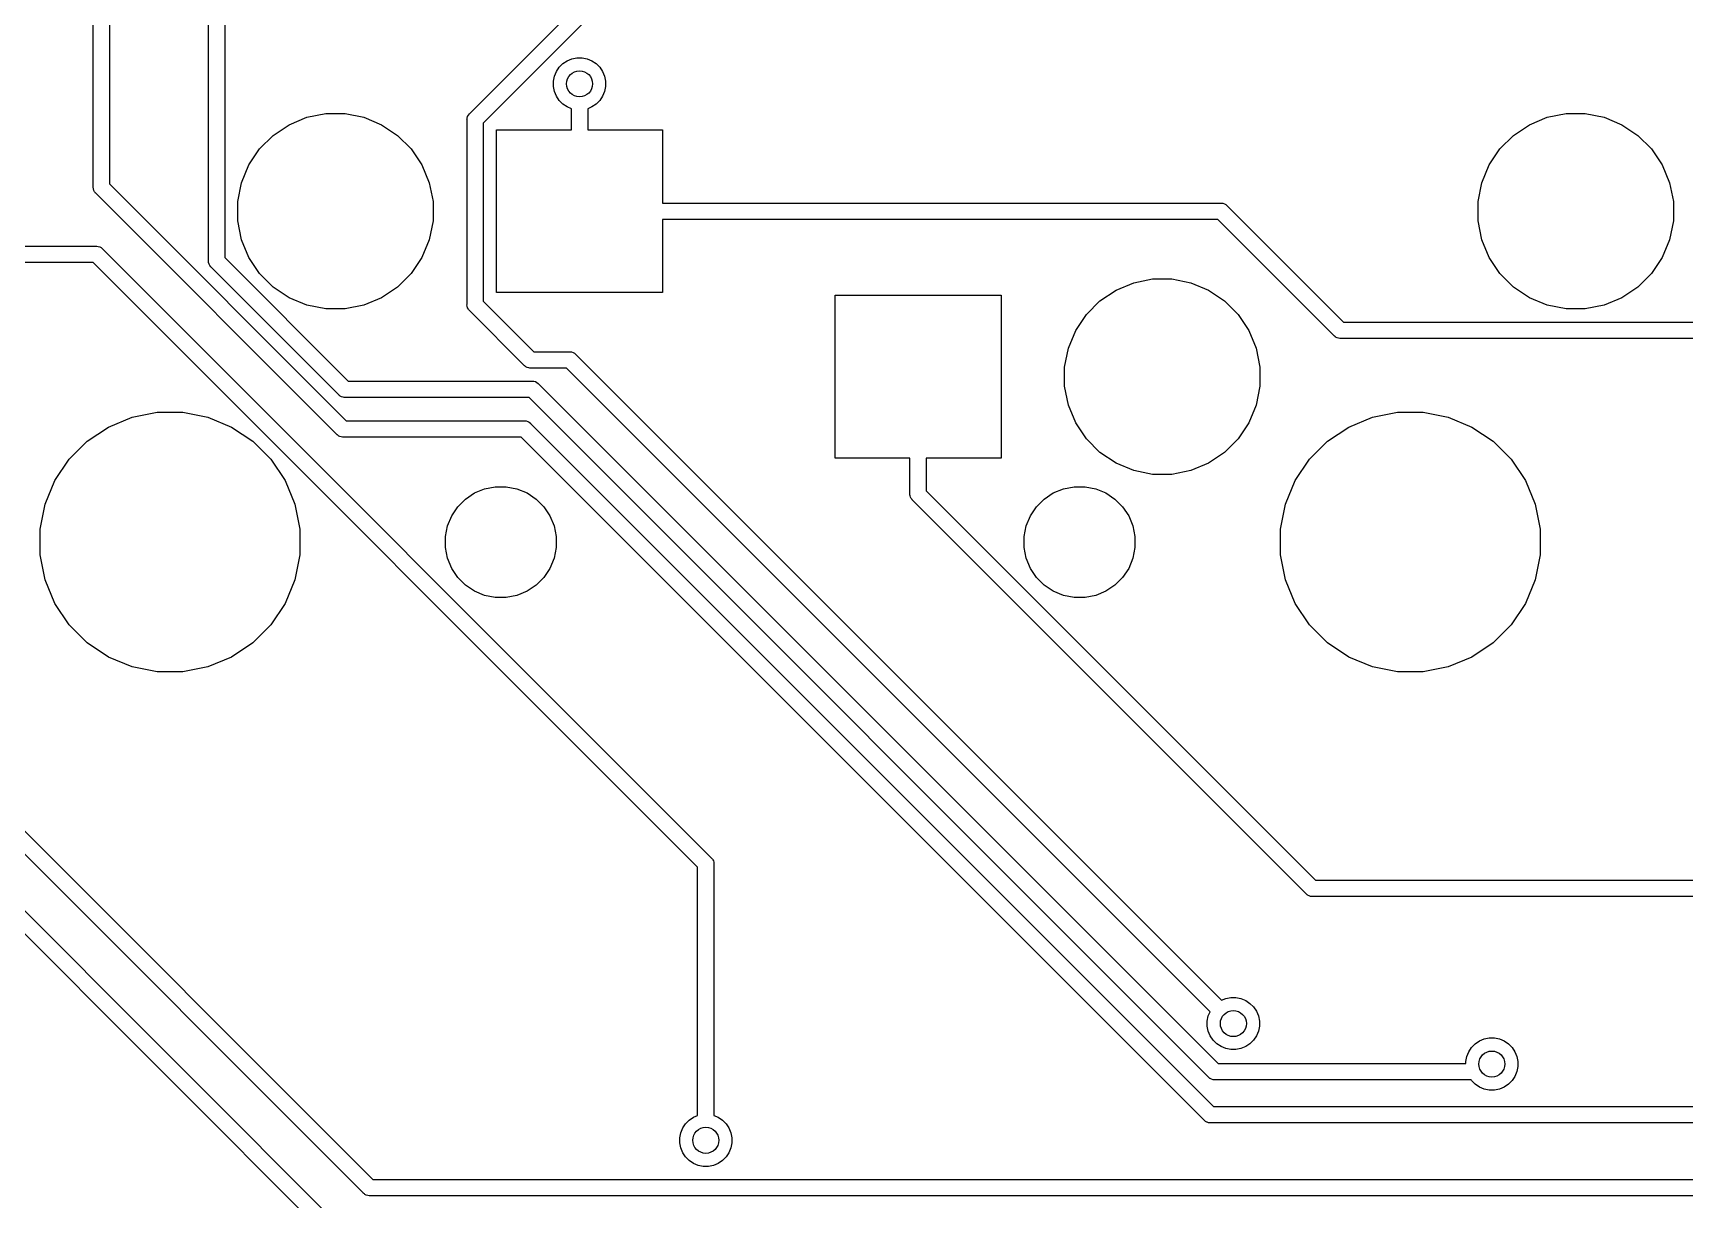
# Model space of a CAD drawing. Extents: x 1.2 to 14.9, y -4.9 to -0.3.
# Drawn here: x 4.322 to 5.321, y -3.383 to -2.677 of the extents above; entities that cross this region are included whole.
import ezdxf

# ---------------------------------------------------------------- set-up
doc = ezdxf.new("R2010")
doc.units = 0
doc.header["$MEASUREMENT"] = 0
doc.layers.add('BLACK', color=7, linetype='CONTINUOUS')

msp = doc.modelspace()

# ---------------------------------------------------------------- linework, layer by layer
at = {"layer": 'BLACK', "linetype": 'CONTINUOUS'}
for p, q in [((4.58621, -2.72599), (5.20196, -2.11024)), ((5.20892, -2.1172), (4.59444, -2.73168)), ((4.35858, -2.77027), (4.35858, -2.20588)), ((4.36842, -2.20768), (4.36842, -2.76847)), ((4.42821, -2.81483), (4.42821, -2.41649)), ((4.43806, -2.41829), (4.43806, -2.81303)), ((4.64041, -2.69795), (4.6426, -2.69575)), ((4.6426, -2.69575), (4.64518, -2.69403)), ((4.64518, -2.69403), (4.64804, -2.69284)), ((4.64804, -2.69284), (4.65109, -2.69224)), ((4.65109, -2.69224), (4.65419, -2.69224)), ((4.65419, -2.69224), (4.65723, -2.69284)), ((4.65723, -2.69284), (4.6601, -2.69403)), ((4.6601, -2.69403), (4.66268, -2.69575)), ((4.66268, -2.69575), (4.66487, -2.69795)), ((4.63689, -2.70643), (4.63749, -2.70339)), ((4.63689, -2.70954), (4.63689, -2.70643)), ((4.63749, -2.70339), (4.63868, -2.70052)), ((4.63868, -2.70052), (4.64041, -2.69795)), ((4.66487, -2.69795), (4.66659, -2.70052)), ((4.66659, -2.70052), (4.66778, -2.70339)), ((4.66778, -2.70339), (4.66839, -2.70643)), ((4.66839, -2.70643), (4.66839, -2.70954)), ((4.63749, -2.71258), (4.63689, -2.70954)), ((4.63868, -2.71544), (4.63749, -2.71258)), ((4.64041, -2.71802), (4.63868, -2.71544)), ((4.66659, -2.71544), (4.66487, -2.71802)), ((4.66778, -2.71258), (4.66659, -2.71544)), ((4.66839, -2.70954), (4.66778, -2.71258)), ((4.48777, -2.72821), (4.49918, -2.72594)), ((4.49918, -2.72594), (4.51082, -2.72594)), ((4.51082, -2.72594), (4.52223, -2.72821)), ((4.58495, -2.72775), (4.58541, -2.72689)), ((4.58541, -2.72689), (4.58602, -2.72614)), ((4.58602, -2.72614), (4.58621, -2.72599)), ((4.6426, -2.72022), (4.64041, -2.71802)), ((4.64518, -2.72194), (4.6426, -2.72022)), ((4.64772, -2.72299), (4.64518, -2.72194)), ((4.64772, -2.72322), (4.64772, -2.72299)), ((4.64772, -2.73579), (4.64772, -2.72322)), ((4.64772, -2.72322), (4.64772, -2.72322)), ((4.6601, -2.72194), (4.65756, -2.72299)), ((4.65756, -2.72299), (4.65756, -2.73579)), ((4.66268, -2.72022), (4.6601, -2.72194)), ((4.66487, -2.71802), (4.66268, -2.72022)), ((5.23777, -2.72821), (5.24918, -2.72594)), ((5.24918, -2.72594), (5.26082, -2.72594)), ((5.26082, -2.72594), (5.27223, -2.72821)), ((4.46735, -2.73913), (4.47703, -2.73267)), ((4.47703, -2.73267), (4.48777, -2.72821)), ((4.52223, -2.72821), (4.53297, -2.73267)), ((4.53297, -2.73267), (4.54265, -2.73913)), ((4.58457, -2.72964), (4.5846, -2.7294)), ((4.5846, -2.72988), (4.58457, -2.72964)), ((4.5846, -2.7294), (4.58467, -2.72867)), ((4.5846, -2.7294), (4.5846, -2.7294)), ((4.5846, -2.84123), (4.5846, -2.72988)), ((4.58467, -2.72867), (4.58495, -2.72775)), ((4.59444, -2.73168), (4.59444, -2.83943)), ((4.60244, -2.83421), (4.60244, -2.73579)), ((4.60244, -2.73579), (4.64772, -2.73579)), ((4.65756, -2.73579), (4.70283, -2.73579)), ((4.70283, -2.73579), (4.70283, -2.78008)), ((5.21735, -2.73913), (5.22703, -2.73267)), ((5.22703, -2.73267), (5.23777, -2.72821)), ((5.27223, -2.72821), (5.28297, -2.73267)), ((5.28297, -2.73267), (5.29265, -2.73913)), ((4.45913, -2.74735), (4.46735, -2.73913)), ((4.54265, -2.73913), (4.55087, -2.74735)), ((5.20913, -2.74735), (5.21735, -2.73913)), ((5.29265, -2.73913), (5.30087, -2.74735)), ((4.45267, -2.75703), (4.45913, -2.74735)), ((4.55087, -2.74735), (4.55733, -2.75703)), ((5.20267, -2.75703), (5.20913, -2.74735)), ((5.30087, -2.74735), (5.30733, -2.75703)), ((4.44821, -2.76777), (4.45267, -2.75703)), ((4.55733, -2.75703), (4.56179, -2.76777)), ((5.19821, -2.76777), (5.20267, -2.75703)), ((5.30733, -2.75703), (5.31179, -2.76777)), ((4.35855, -2.77051), (4.35858, -2.77027)), ((4.35865, -2.77148), (4.35855, -2.77051)), ((4.35893, -2.7724), (4.35865, -2.77148)), ((4.35939, -2.77326), (4.35893, -2.7724)), ((4.35985, -2.77382), (4.35939, -2.77326)), ((4.36, -2.77401), (4.35985, -2.77382)), ((4.36019, -2.77416), (4.36, -2.77401)), ((4.50591, -2.91988), (4.36019, -2.77416)), ((4.36842, -2.76847), (4.5116, -2.91165)), ((4.44594, -2.77918), (4.44821, -2.76777)), ((4.56179, -2.76777), (4.56406, -2.77918)), ((5.19594, -2.77918), (5.19821, -2.76777)), ((5.31179, -2.76777), (5.31406, -2.77918)), ((4.44594, -2.79082), (4.44594, -2.77918)), ((4.56406, -2.77918), (4.56406, -2.79082)), ((4.70283, -2.78008), (5.04042, -2.78008)), ((5.04042, -2.78008), (5.04066, -2.78005)), ((5.04066, -2.78005), (5.0409, -2.78008)), ((5.0409, -2.78008), (5.0409, -2.78008)), ((5.0409, -2.78008), (5.04162, -2.78015)), ((5.04162, -2.78015), (5.04255, -2.78043)), ((5.04255, -2.78043), (5.0434, -2.78089)), ((5.0434, -2.78089), (5.04415, -2.7815)), ((5.04415, -2.7815), (5.04431, -2.78169)), ((5.04431, -2.78169), (5.11461, -2.85199)), ((5.19594, -2.79082), (5.19594, -2.77918)), ((5.31406, -2.77918), (5.31406, -2.79082)), ((4.44821, -2.80223), (4.44594, -2.79082)), ((4.56406, -2.79082), (4.56179, -2.80223)), ((5.03862, -2.78992), (4.70283, -2.78992)), ((4.70283, -2.78992), (4.70283, -2.83421)), ((5.10892, -2.86022), (5.03862, -2.78992)), ((5.19821, -2.80223), (5.19594, -2.79082)), ((5.31406, -2.79082), (5.31179, -2.80223)), ((4.19259, -2.80615), (4.36033, -2.80615)), ((4.36033, -2.80615), (4.36057, -2.80613)), ((4.36057, -2.80613), (4.36081, -2.80615)), ((4.36081, -2.80615), (4.36081, -2.80615)), ((4.36081, -2.80615), (4.36153, -2.80622)), ((4.36153, -2.80622), (4.36246, -2.8065)), ((4.36246, -2.8065), (4.36331, -2.80696)), ((4.45267, -2.81297), (4.44821, -2.80223)), ((4.56179, -2.80223), (4.55733, -2.81297)), ((5.20267, -2.81297), (5.19821, -2.80223)), ((5.31179, -2.80223), (5.30733, -2.81297)), ((4.35853, -2.81599), (4.19438, -2.81599)), ((4.72406, -3.18152), (4.35853, -2.81599)), ((4.36331, -2.80696), (4.36406, -2.80757)), ((4.36406, -2.80757), (4.36422, -2.80776)), ((4.36422, -2.80776), (4.73229, -3.17583)), ((4.42819, -2.81507), (4.42821, -2.81483)), ((4.42821, -2.81531), (4.42819, -2.81507)), ((4.42828, -2.81604), (4.42821, -2.81531)), ((4.42821, -2.81531), (4.42821, -2.81531)), ((4.42857, -2.81696), (4.42828, -2.81604)), ((4.43806, -2.81303), (4.51268, -2.88766)), ((4.45913, -2.82265), (4.45267, -2.81297)), ((4.55733, -2.81297), (4.55087, -2.82265)), ((5.20913, -2.82265), (5.20267, -2.81297)), ((5.30733, -2.81297), (5.30087, -2.82265)), ((4.42902, -2.81782), (4.42857, -2.81696)), ((4.42964, -2.81857), (4.42902, -2.81782)), ((4.42982, -2.81872), (4.42964, -2.81857)), ((4.507, -2.89589), (4.42982, -2.81872)), ((4.46735, -2.83087), (4.45913, -2.82265)), ((4.55087, -2.82265), (4.54265, -2.83087)), ((4.98777, -2.82821), (4.99918, -2.82594)), ((4.99918, -2.82594), (5.01082, -2.82594)), ((5.01082, -2.82594), (5.02223, -2.82821)), ((5.21735, -2.83087), (5.20913, -2.82265)), ((5.30087, -2.82265), (5.29265, -2.83087)), ((4.47703, -2.83733), (4.46735, -2.83087)), ((4.54265, -2.83087), (4.53297, -2.83733)), ((4.70283, -2.83421), (4.60244, -2.83421)), ((4.80717, -2.93421), (4.80717, -2.83579)), ((4.80717, -2.83579), (4.90756, -2.83579)), ((4.90756, -2.83579), (4.90756, -2.93421)), ((4.96735, -2.83913), (4.97703, -2.83267)), ((4.97703, -2.83267), (4.98777, -2.82821)), ((5.02223, -2.82821), (5.03297, -2.83267)), ((5.03297, -2.83267), (5.04265, -2.83913)), ((5.22703, -2.83733), (5.21735, -2.83087)), ((5.29265, -2.83087), (5.28297, -2.83733)), ((4.48777, -2.84179), (4.47703, -2.83733)), ((4.49918, -2.84406), (4.48777, -2.84179)), ((4.51082, -2.84406), (4.49918, -2.84406)), ((4.52223, -2.84179), (4.51082, -2.84406)), ((4.53297, -2.83733), (4.52223, -2.84179)), ((4.58457, -2.84147), (4.5846, -2.84123)), ((4.58467, -2.84244), (4.58457, -2.84147)), ((4.58495, -2.84336), (4.58467, -2.84244)), ((4.58541, -2.84422), (4.58495, -2.84336)), ((4.58574, -2.84462), (4.58541, -2.84422)), ((4.58602, -2.84497), (4.58574, -2.84462)), ((4.58621, -2.84512), (4.58602, -2.84497)), ((4.61925, -2.87816), (4.58621, -2.84512)), ((4.59444, -2.83943), (4.62494, -2.86993)), ((4.95913, -2.84735), (4.96735, -2.83913)), ((5.04265, -2.83913), (5.05087, -2.84735)), ((5.23777, -2.84179), (5.22703, -2.83733)), ((5.24918, -2.84406), (5.23777, -2.84179)), ((5.26082, -2.84406), (5.24918, -2.84406)), ((5.27223, -2.84179), (5.26082, -2.84406)), ((5.28297, -2.83733), (5.27223, -2.84179)), ((4.95267, -2.85703), (4.95913, -2.84735)), ((5.05087, -2.84735), (5.05733, -2.85703)), ((5.11461, -2.85199), (5.39071, -2.85199)), ((4.94821, -2.86777), (4.95267, -2.85703)), ((5.05733, -2.85703), (5.06179, -2.86777)), ((5.10907, -2.86041), (5.10892, -2.86022)), ((5.10926, -2.86056), (5.10907, -2.86041)), ((5.10972, -2.86094), (5.10926, -2.86056)), ((5.10926, -2.86056), (5.10926, -2.86056)), ((5.10982, -2.86103), (5.10972, -2.86094)), ((5.11068, -2.86148), (5.10982, -2.86103)), ((5.11161, -2.86176), (5.11068, -2.86148)), ((5.11233, -2.86183), (5.11161, -2.86176)), ((5.11257, -2.86186), (5.11233, -2.86183)), ((5.11233, -2.86183), (5.11233, -2.86183)), ((5.11281, -2.86183), (5.11257, -2.86186)), ((5.3925, -2.86183), (5.11281, -2.86183)), ((4.62494, -2.86993), (4.64655, -2.86993)), ((4.64655, -2.86993), (4.6468, -2.86991)), ((4.6468, -2.86991), (4.64704, -2.86993)), ((4.64704, -2.86993), (4.64704, -2.86993)), ((4.64704, -2.86993), (4.64776, -2.87)), ((4.64776, -2.87), (4.64869, -2.87029)), ((4.64869, -2.87029), (4.64954, -2.87074)), ((4.64954, -2.87074), (4.65029, -2.87136)), ((4.65029, -2.87136), (4.65045, -2.87155)), ((4.65045, -2.87155), (5.04087, -3.26197)), ((4.94594, -2.87918), (4.94821, -2.86777)), ((5.06179, -2.86777), (5.06406, -2.87918)), ((4.6194, -2.87835), (4.61925, -2.87816)), ((4.61959, -2.8785), (4.6194, -2.87835)), ((4.62015, -2.87897), (4.61959, -2.8785)), ((4.62056, -2.87918), (4.62015, -2.87897)), ((4.62101, -2.87942), (4.62056, -2.87918)), ((4.62194, -2.8797), (4.62101, -2.87942)), ((4.62266, -2.87978), (4.62194, -2.8797)), ((4.6229, -2.8798), (4.62266, -2.87978)), ((4.62266, -2.87978), (4.62266, -2.87978)), ((4.62314, -2.87978), (4.6229, -2.8798)), ((4.64476, -2.87978), (4.62314, -2.87978)), ((5.03391, -3.26893), (4.64476, -2.87978)), ((4.94594, -2.89082), (4.94594, -2.87918)), ((5.06406, -2.87918), (5.06406, -2.89082)), ((4.50715, -2.89608), (4.507, -2.89589)), ((4.50734, -2.89623), (4.50715, -2.89608)), ((4.5079, -2.89669), (4.50734, -2.89623)), ((4.50829, -2.8969), (4.5079, -2.89669)), ((4.51268, -2.88766), (4.62389, -2.88766)), ((4.62389, -2.88766), (4.62413, -2.88764)), ((4.62413, -2.88764), (4.62437, -2.88766)), ((4.62437, -2.88766), (4.62437, -2.88766)), ((4.62437, -2.88766), (4.62509, -2.88773)), ((4.62509, -2.88773), (4.62602, -2.88801)), ((4.62602, -2.88801), (4.62688, -2.88847)), ((4.62688, -2.88847), (4.62763, -2.88909)), ((4.62763, -2.88909), (4.62778, -2.88927)), ((4.62778, -2.88927), (5.03875, -3.30024)), ((4.94821, -2.90223), (4.94594, -2.89082)), ((5.06406, -2.89082), (5.06179, -2.90223)), ((4.3821, -2.90952), (4.39727, -2.9065)), ((4.39727, -2.9065), (4.41273, -2.9065)), ((4.41273, -2.9065), (4.4279, -2.90952)), ((4.50875, -2.89715), (4.50829, -2.8969)), ((4.50968, -2.89743), (4.50875, -2.89715)), ((4.5104, -2.8975), (4.50968, -2.89743)), ((4.51065, -2.89753), (4.5104, -2.8975)), ((4.5104, -2.8975), (4.5104, -2.8975)), ((4.51089, -2.8975), (4.51065, -2.89753)), ((4.62209, -2.8975), (4.51089, -2.8975)), ((5.03306, -3.30847), (4.62209, -2.8975)), ((4.95267, -2.91297), (4.94821, -2.90223)), ((5.06179, -2.90223), (5.05733, -2.91297)), ((5.1321, -2.90952), (5.14727, -2.9065)), ((5.14727, -2.9065), (5.16273, -2.9065)), ((5.16273, -2.9065), (5.1779, -2.90952)), ((4.35496, -2.92403), (4.36782, -2.91543)), ((4.36782, -2.91543), (4.3821, -2.90952)), ((4.4279, -2.90952), (4.44218, -2.91543)), ((4.44218, -2.91543), (4.45504, -2.92403)), ((4.5116, -2.91165), (4.61914, -2.91165)), ((4.61914, -2.91165), (4.61938, -2.91163)), ((4.61938, -2.91163), (4.61962, -2.91165)), ((4.61962, -2.91165), (4.61962, -2.91165)), ((4.61962, -2.91165), (4.62035, -2.91172)), ((4.62035, -2.91172), (4.62127, -2.912)), ((4.62127, -2.912), (4.62213, -2.91246)), ((4.62213, -2.91246), (4.62288, -2.91307)), ((4.62288, -2.91307), (4.62303, -2.91326)), ((4.62303, -2.91326), (5.036, -3.32623)), ((4.95913, -2.92265), (4.95267, -2.91297)), ((5.05733, -2.91297), (5.05087, -2.92265)), ((5.10496, -2.92403), (5.11782, -2.91543)), ((5.11782, -2.91543), (5.1321, -2.90952)), ((5.1779, -2.90952), (5.19218, -2.91543)), ((5.19218, -2.91543), (5.20504, -2.92403)), ((4.34403, -2.93496), (4.35496, -2.92403)), ((4.45504, -2.92403), (4.46597, -2.93496)), ((4.50606, -2.92007), (4.50591, -2.91988)), ((4.50625, -2.92022), (4.50606, -2.92007)), ((4.50681, -2.92068), (4.50625, -2.92022)), ((4.50717, -2.92087), (4.50681, -2.92068)), ((4.50767, -2.92114), (4.50717, -2.92087)), ((4.50859, -2.92142), (4.50767, -2.92114)), ((4.50932, -2.92149), (4.50859, -2.92142)), ((4.50956, -2.92152), (4.50932, -2.92149)), ((4.50932, -2.92149), (4.50932, -2.92149)), ((4.5098, -2.92149), (4.50956, -2.92152)), ((4.61734, -2.92149), (4.5098, -2.92149)), ((5.03031, -3.33446), (4.61734, -2.92149)), ((4.96735, -2.93087), (4.95913, -2.92265)), ((5.05087, -2.92265), (5.04265, -2.93087)), ((5.09403, -2.93496), (5.10496, -2.92403)), ((5.20504, -2.92403), (5.21597, -2.93496)), ((4.33543, -2.94782), (4.34403, -2.93496)), ((4.46597, -2.93496), (4.47457, -2.94782)), ((4.85244, -2.93421), (4.80717, -2.93421)), ((4.85244, -2.95575), (4.85244, -2.93421)), ((4.90756, -2.93421), (4.86228, -2.93421)), ((4.86228, -2.93421), (4.86228, -2.95396)), ((4.97703, -2.93733), (4.96735, -2.93087)), ((5.04265, -2.93087), (5.03297, -2.93733)), ((5.08543, -2.94782), (5.09403, -2.93496)), ((5.21597, -2.93496), (5.22457, -2.94782)), ((4.54101, -3.4458), (4.04105, -2.94584)), ((4.04928, -2.94015), (4.5467, -3.43757)), ((4.98777, -2.94179), (4.97703, -2.93733)), ((4.99918, -2.94406), (4.98777, -2.94179)), ((5.01082, -2.94406), (4.99918, -2.94406)), ((5.02223, -2.94179), (5.01082, -2.94406)), ((5.03297, -2.93733), (5.02223, -2.94179)), ((4.11228, -2.95495), (4.52761, -3.37028)), ((4.32952, -2.9621), (4.33543, -2.94782)), ((4.47457, -2.94782), (4.48048, -2.9621)), ((4.58364, -2.95898), (4.58913, -2.95531)), ((4.58913, -2.95531), (4.59523, -2.95279)), ((4.59523, -2.95279), (4.6017, -2.9515)), ((4.6017, -2.9515), (4.6083, -2.9515)), ((4.6083, -2.9515), (4.61477, -2.95279)), ((4.61477, -2.95279), (4.62087, -2.95531)), ((4.62087, -2.95531), (4.62636, -2.95898)), ((4.85242, -2.956), (4.85244, -2.95575)), ((4.85244, -2.95624), (4.85242, -2.956)), ((4.85246, -2.95646), (4.85244, -2.95624)), ((4.85251, -2.95696), (4.85246, -2.95646)), ((4.86228, -2.95396), (5.09772, -3.18939)), ((4.93365, -2.95898), (4.93913, -2.95531)), ((4.93913, -2.95531), (4.94523, -2.95279)), ((4.94523, -2.95279), (4.9517, -2.9515)), ((4.9517, -2.9515), (4.9583, -2.9515)), ((4.9583, -2.9515), (4.96477, -2.95279)), ((4.96477, -2.95279), (4.97087, -2.95531)), ((4.97087, -2.95531), (4.97635, -2.95898)), ((5.07952, -2.9621), (5.08543, -2.94782)), ((5.22457, -2.94782), (5.23048, -2.9621)), ((4.52192, -3.37851), (4.10405, -2.96064)), ((4.3265, -2.97727), (4.32952, -2.9621)), ((4.48048, -2.9621), (4.4835, -2.97727)), ((4.57531, -2.96913), (4.57898, -2.96365)), ((4.57898, -2.96365), (4.58364, -2.95898)), ((4.62636, -2.95898), (4.63102, -2.96365)), ((4.63102, -2.96365), (4.63469, -2.96913)), ((4.85279, -2.95789), (4.85251, -2.95696)), ((4.85325, -2.95874), (4.85279, -2.95789)), ((4.85371, -2.95931), (4.85325, -2.95874)), ((4.85387, -2.95949), (4.85371, -2.95931)), ((4.85405, -2.95965), (4.85387, -2.95949)), ((5.09203, -3.19762), (4.85405, -2.95965)), ((4.92531, -2.96913), (4.92898, -2.96365)), ((4.92898, -2.96365), (4.93365, -2.95898)), ((4.97635, -2.95898), (4.98102, -2.96365)), ((4.98102, -2.96365), (4.98469, -2.96913)), ((5.0765, -2.97727), (5.07952, -2.9621)), ((5.23048, -2.9621), (5.2335, -2.97727)), ((4.5715, -2.9817), (4.57279, -2.97523)), ((4.57279, -2.97523), (4.57531, -2.96913)), ((4.63469, -2.96913), (4.63721, -2.97523)), ((4.63721, -2.97523), (4.6385, -2.9817)), ((4.9215, -2.9817), (4.92279, -2.97523)), ((4.92279, -2.97523), (4.92531, -2.96913)), ((4.98469, -2.96913), (4.98721, -2.97523)), ((4.98721, -2.97523), (4.9885, -2.9817)), ((4.3265, -2.99273), (4.3265, -2.97727)), ((4.4835, -2.97727), (4.4835, -2.99273)), ((4.5715, -2.9883), (4.5715, -2.9817)), ((4.6385, -2.9817), (4.6385, -2.9883)), ((4.9215, -2.9883), (4.9215, -2.9817)), ((4.9885, -2.9817), (4.9885, -2.9883)), ((5.0765, -2.99273), (5.0765, -2.97727)), ((5.2335, -2.97727), (5.2335, -2.99273)), ((4.32952, -3.0079), (4.3265, -2.99273)), ((4.4835, -2.99273), (4.48048, -3.0079)), ((4.57279, -2.99477), (4.5715, -2.9883)), ((4.57531, -3.00087), (4.57279, -2.99477)), ((4.63721, -2.99477), (4.63469, -3.00087)), ((4.6385, -2.9883), (4.63721, -2.99477)), ((4.92279, -2.99477), (4.9215, -2.9883)), ((4.92531, -3.00087), (4.92279, -2.99477)), ((4.98721, -2.99477), (4.98469, -3.00087)), ((4.9885, -2.9883), (4.98721, -2.99477)), ((5.07952, -3.0079), (5.0765, -2.99273)), ((5.2335, -2.99273), (5.23048, -3.0079)), ((4.57898, -3.00636), (4.57531, -3.00087)), ((4.58364, -3.01102), (4.57898, -3.00636)), ((4.63102, -3.00636), (4.62636, -3.01102)), ((4.63469, -3.00087), (4.63102, -3.00636)), ((4.92898, -3.00636), (4.92531, -3.00087)), ((4.93365, -3.01102), (4.92898, -3.00636)), ((4.98102, -3.00636), (4.97635, -3.01102)), ((4.98469, -3.00087), (4.98102, -3.00636)), ((4.33543, -3.02218), (4.32952, -3.0079)), ((4.48048, -3.0079), (4.47457, -3.02218)), ((4.58913, -3.01469), (4.58364, -3.01102)), ((4.59523, -3.01721), (4.58913, -3.01469)), ((4.62087, -3.01469), (4.61477, -3.01721)), ((4.62636, -3.01102), (4.62087, -3.01469)), ((4.93913, -3.01469), (4.93365, -3.01102)), ((4.94523, -3.01721), (4.93913, -3.01469)), ((4.97087, -3.01469), (4.96477, -3.01721)), ((4.97635, -3.01102), (4.97087, -3.01469)), ((5.08543, -3.02218), (5.07952, -3.0079)), ((5.23048, -3.0079), (5.22457, -3.02218)), ((4.34403, -3.03504), (4.33543, -3.02218)), ((4.47457, -3.02218), (4.46597, -3.03504)), ((4.6017, -3.0185), (4.59523, -3.01721)), ((4.6083, -3.0185), (4.6017, -3.0185)), ((4.61477, -3.01721), (4.6083, -3.0185)), ((4.9517, -3.0185), (4.94523, -3.01721)), ((4.9583, -3.0185), (4.9517, -3.0185)), ((4.96477, -3.01721), (4.9583, -3.0185)), ((5.09403, -3.03504), (5.08543, -3.02218)), ((5.22457, -3.02218), (5.21597, -3.03504)), ((4.35496, -3.04597), (4.34403, -3.03504)), ((4.46597, -3.03504), (4.45504, -3.04597)), ((5.10496, -3.04597), (5.09403, -3.03504)), ((5.21597, -3.03504), (5.20504, -3.04597)), ((4.36782, -3.05457), (4.35496, -3.04597)), ((4.45504, -3.04597), (4.44218, -3.05457)), ((5.11782, -3.05457), (5.10496, -3.04597)), ((5.20504, -3.04597), (5.19218, -3.05457)), ((4.3821, -3.06048), (4.36782, -3.05457)), ((4.44218, -3.05457), (4.4279, -3.06048)), ((5.1321, -3.06048), (5.11782, -3.05457)), ((5.19218, -3.05457), (5.1779, -3.06048)), ((4.39727, -3.0635), (4.3821, -3.06048)), ((4.41273, -3.0635), (4.39727, -3.0635)), ((4.4279, -3.06048), (4.41273, -3.0635)), ((5.14727, -3.0635), (5.1321, -3.06048)), ((5.16273, -3.0635), (5.14727, -3.0635)), ((5.1779, -3.06048), (5.16273, -3.0635)), ((4.73229, -3.17583), (4.73247, -3.17598)), ((4.73247, -3.17598), (4.73263, -3.17617)), ((4.73263, -3.17617), (4.73309, -3.17673)), ((4.72406, -3.33163), (4.72406, -3.18152)), ((4.73309, -3.17673), (4.73323, -3.177)), ((4.73323, -3.177), (4.73355, -3.17759)), ((4.73355, -3.17759), (4.73383, -3.17852)), ((4.73383, -3.17852), (4.7339, -3.17924)), ((4.7339, -3.17924), (4.7339, -3.17924)), ((4.7339, -3.17924), (4.73392, -3.17948)), ((4.73392, -3.17948), (4.7339, -3.17972)), ((4.7339, -3.17972), (4.7339, -3.33163)), ((5.09772, -3.18939), (5.60739, -3.18939)), ((5.09218, -3.19781), (5.09203, -3.19762)), ((5.09237, -3.19796), (5.09218, -3.19781)), ((5.09275, -3.19828), (5.09237, -3.19796)), ((5.09237, -3.19796), (5.09237, -3.19796)), ((5.09293, -3.19842), (5.09275, -3.19828)), ((5.09378, -3.19888), (5.09293, -3.19842)), ((5.09471, -3.19916), (5.09378, -3.19888)), ((5.09544, -3.19923), (5.09471, -3.19916)), ((5.09568, -3.19926), (5.09544, -3.19923)), ((5.09544, -3.19923), (5.09544, -3.19923)), ((5.09592, -3.19923), (5.09568, -3.19926)), ((5.60559, -3.19923), (5.09592, -3.19923)), ((5.04087, -3.26197), (5.04341, -3.26092)), ((5.04341, -3.26092), (5.04645, -3.26031)), ((5.04645, -3.26031), (5.04955, -3.26031)), ((5.04955, -3.26031), (5.05259, -3.26092)), ((5.05259, -3.26092), (5.05546, -3.2621)), ((5.05546, -3.2621), (5.05804, -3.26383)), ((5.05804, -3.26383), (5.06023, -3.26602)), ((5.06023, -3.26602), (5.06196, -3.2686)), ((5.03225, -3.27451), (5.03286, -3.27147)), ((5.03225, -3.27761), (5.03225, -3.27451)), ((5.03286, -3.27147), (5.03391, -3.26893)), ((5.06196, -3.2686), (5.06314, -3.27147)), ((5.06314, -3.27147), (5.06375, -3.27451)), ((5.06375, -3.27451), (5.06375, -3.27761)), ((5.03286, -3.28065), (5.03225, -3.27761)), ((5.03404, -3.28352), (5.03286, -3.28065)), ((5.03577, -3.2861), (5.03404, -3.28352)), ((5.03796, -3.28829), (5.03577, -3.2861)), ((5.06023, -3.2861), (5.05804, -3.28829)), ((5.06196, -3.28352), (5.06023, -3.2861)), ((5.06314, -3.28065), (5.06196, -3.28352)), ((5.06375, -3.27761), (5.06314, -3.28065)), ((5.19682, -3.28656), (5.19969, -3.28537)), ((5.19969, -3.28537), (5.20273, -3.28477)), ((5.20273, -3.28477), (5.20583, -3.28477)), ((5.20583, -3.28477), (5.20888, -3.28537)), ((5.20888, -3.28537), (5.21174, -3.28656)), ((5.04054, -3.29001), (5.03796, -3.28829)), ((5.04341, -3.2912), (5.04054, -3.29001)), ((5.04645, -3.29181), (5.04341, -3.2912)), ((5.04955, -3.29181), (5.04645, -3.29181)), ((5.05259, -3.2912), (5.04955, -3.29181)), ((5.05546, -3.29001), (5.05259, -3.2912)), ((5.05804, -3.28829), (5.05546, -3.29001)), ((5.18854, -3.29896), (5.18914, -3.29592)), ((5.18914, -3.29592), (5.19033, -3.29306)), ((5.19033, -3.29306), (5.19205, -3.29048)), ((5.19205, -3.29048), (5.19424, -3.28828)), ((5.19424, -3.28828), (5.19682, -3.28656)), ((5.21174, -3.28656), (5.21432, -3.28828)), ((5.21432, -3.28828), (5.21652, -3.29048)), ((5.21652, -3.29048), (5.21824, -3.29306)), ((5.21824, -3.29306), (5.21943, -3.29592)), ((5.21943, -3.29592), (5.22003, -3.29896)), ((5.03875, -3.30024), (5.18854, -3.30024)), ((5.18854, -3.30024), (5.18854, -3.29896)), ((5.21943, -3.30511), (5.21824, -3.30798)), ((5.22003, -3.30207), (5.21943, -3.30511)), ((5.22003, -3.29896), (5.22003, -3.30207)), ((5.03322, -3.30866), (5.03306, -3.30847)), ((5.0334, -3.30882), (5.03322, -3.30866)), ((5.03387, -3.3092), (5.0334, -3.30882)), ((5.0334, -3.30882), (5.0334, -3.30882)), ((5.03397, -3.30928), (5.03387, -3.3092)), ((5.03482, -3.30973), (5.03397, -3.30928)), ((5.03575, -3.31002), (5.03482, -3.30973)), ((5.03647, -3.31009), (5.03575, -3.31002)), ((5.03671, -3.31011), (5.03647, -3.31009)), ((5.03647, -3.31009), (5.03647, -3.31009)), ((5.03695, -3.31009), (5.03671, -3.31011)), ((5.19174, -3.31009), (5.03695, -3.31009)), ((5.19205, -3.31055), (5.19174, -3.31009)), ((5.19424, -3.31275), (5.19205, -3.31055)), ((5.19682, -3.31447), (5.19424, -3.31275)), ((5.19969, -3.31566), (5.19682, -3.31447)), ((5.20273, -3.31626), (5.19969, -3.31566)), ((5.20583, -3.31626), (5.20273, -3.31626)), ((5.20888, -3.31566), (5.20583, -3.31626)), ((5.21174, -3.31447), (5.20888, -3.31566)), ((5.21432, -3.31275), (5.21174, -3.31447)), ((5.21652, -3.31055), (5.21432, -3.31275)), ((5.21824, -3.30798), (5.21652, -3.31055)), ((5.036, -3.32623), (5.42661, -3.32623)), ((4.71674, -3.3366), (4.71894, -3.33441)), ((4.71894, -3.33441), (4.72152, -3.33269)), ((4.72152, -3.33269), (4.72406, -3.33163)), ((4.7339, -3.33163), (4.73644, -3.33269)), ((4.73644, -3.33269), (4.73902, -3.33441)), ((4.73902, -3.33441), (4.74121, -3.3366)), ((5.03046, -3.33465), (5.03031, -3.33446)), ((5.03065, -3.3348), (5.03046, -3.33465)), ((5.03121, -3.33526), (5.03065, -3.3348)), ((5.03065, -3.3348), (5.03065, -3.3348)), ((5.03194, -3.33565), (5.03121, -3.33526)), ((5.03207, -3.33572), (5.03194, -3.33565)), ((5.033, -3.336), (5.03207, -3.33572)), ((5.03372, -3.33607), (5.033, -3.336)), ((5.03396, -3.33609), (5.03372, -3.33607)), ((5.03372, -3.33607), (5.03372, -3.33607)), ((5.0342, -3.33607), (5.03396, -3.33609)), ((5.42841, -3.33607), (5.0342, -3.33607)), ((4.71323, -3.34509), (4.71383, -3.34205)), ((4.71323, -3.34819), (4.71323, -3.34509)), ((4.71383, -3.34205), (4.71502, -3.33918)), ((4.71502, -3.33918), (4.71674, -3.3366)), ((4.74121, -3.3366), (4.74293, -3.33918)), ((4.74293, -3.33918), (4.74412, -3.34205)), ((4.74412, -3.34205), (4.74472, -3.34509)), ((4.74472, -3.34509), (4.74472, -3.34819)), ((4.71383, -3.35124), (4.71323, -3.34819)), ((4.71502, -3.3541), (4.71383, -3.35124)), ((4.71674, -3.35668), (4.71502, -3.3541)), ((4.74293, -3.3541), (4.74121, -3.35668)), ((4.74412, -3.35124), (4.74293, -3.3541)), ((4.74472, -3.34819), (4.74412, -3.35124)), ((4.71894, -3.35887), (4.71674, -3.35668)), ((4.72152, -3.3606), (4.71894, -3.35887)), ((4.72438, -3.36178), (4.72152, -3.3606)), ((4.72743, -3.36239), (4.72438, -3.36178)), ((4.73053, -3.36239), (4.72743, -3.36239)), ((4.73357, -3.36178), (4.73053, -3.36239)), ((4.73644, -3.3606), (4.73357, -3.36178)), ((4.73902, -3.35887), (4.73644, -3.3606)), ((4.74121, -3.35668), (4.73902, -3.35887)), ((4.52761, -3.37028), (5.55046, -3.37028)), ((4.52207, -3.37869), (4.52192, -3.37851)), ((4.52226, -3.37885), (4.52207, -3.37869)), ((4.52254, -3.37907), (4.52226, -3.37885)), ((4.52226, -3.37885), (4.52226, -3.37885)), ((4.52282, -3.37931), (4.52254, -3.37907)), ((4.52368, -3.37977), (4.52282, -3.37931)), ((4.52461, -3.38005), (4.52368, -3.37977)), ((4.52533, -3.38012), (4.52461, -3.38005)), ((4.52557, -3.38014), (4.52533, -3.38012)), ((4.52533, -3.38012), (4.52533, -3.38012)), ((4.52581, -3.38012), (4.52557, -3.38014)), ((5.55226, -3.38012), (4.52581, -3.38012))]:
    msp.add_line(p, q, dxfattribs=at)
at = {"layer": 'BLACK'}
for centre in [(4.65264, -2.70798), (5.048, -3.27606), (5.20428, -3.30052), (4.72898, -3.34664)]:
    msp.add_circle(centre, 0.007874, dxfattribs=at)

doc.saveas('drawing.dxf')
